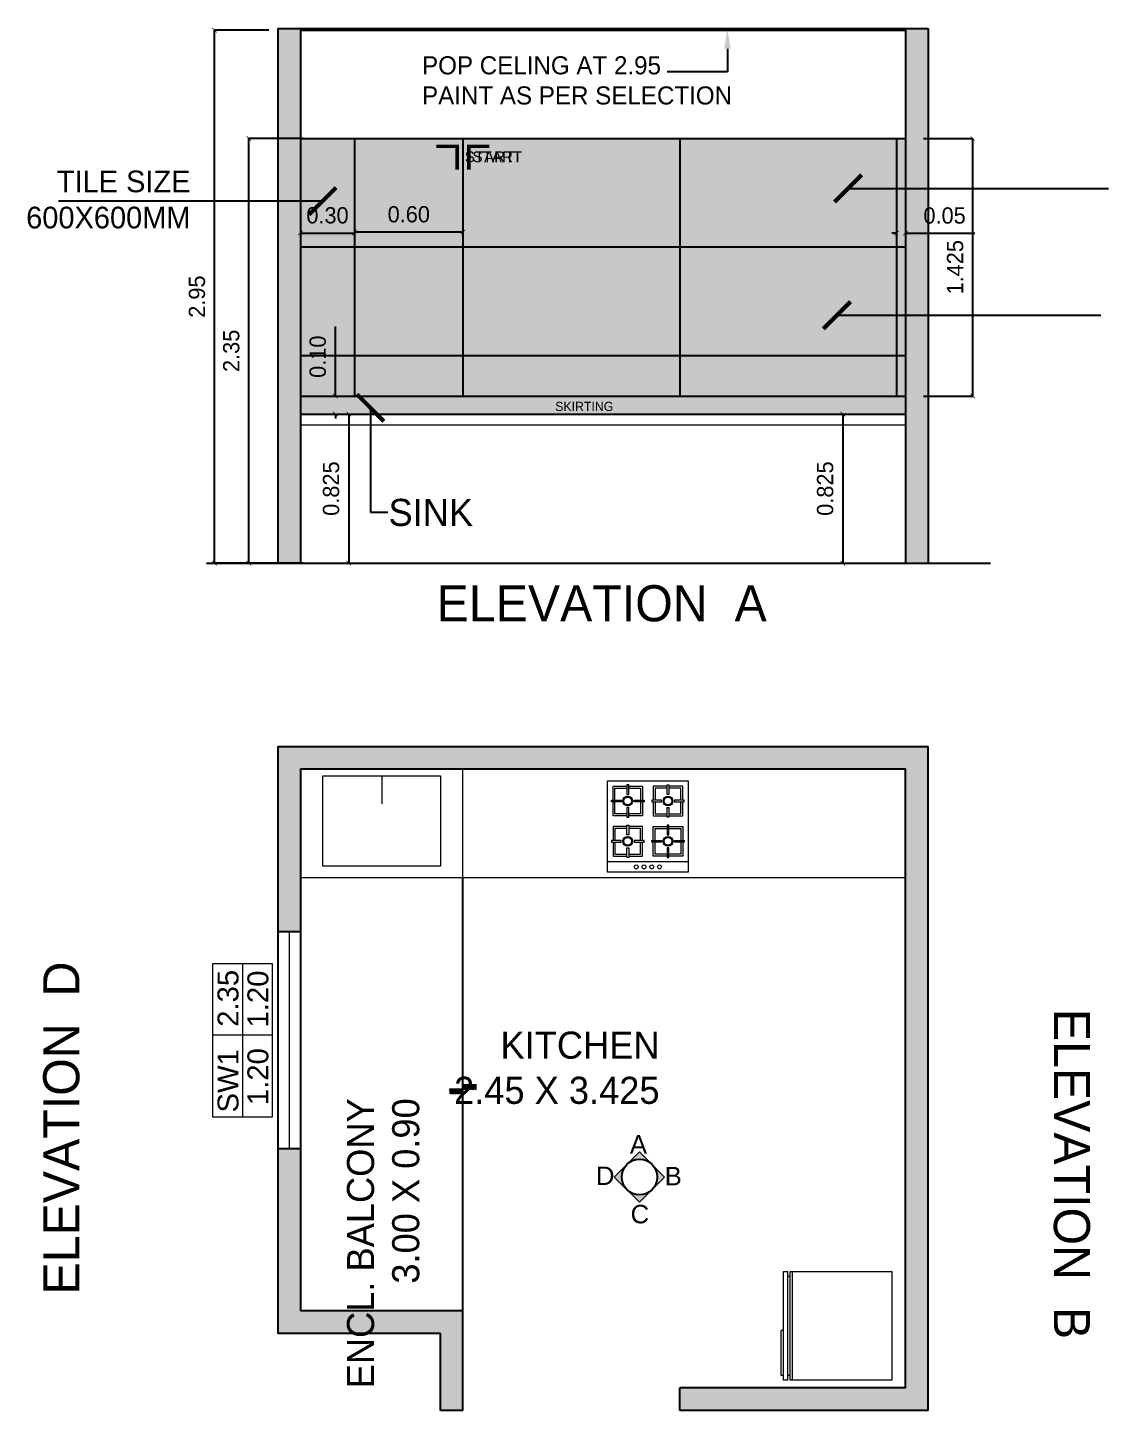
# Model space of a CAD drawing. Header units: metres. Extents: x 494 to 1845, y -666 to 1061.
# Drawn here: x 1784.39 to 1790.38, y 177.83 to 185.48 of the extents above; entities that cross this region are included whole.
import ezdxf
from ezdxf import colors
from ezdxf.entities.mleader import LeaderData, LeaderLine
from ezdxf.math import Vec2, Vec3

# ---------------------------------------------------------------- set-up
doc = ezdxf.new("R2010")
doc.units = ezdxf.units.M
doc.header["$MEASUREMENT"] = 0
doc.linetypes.add('1', pattern=[0])
doc.layers.get('Defpoints').update_dxf_attribs({"color": 12})
for name, color, linetype, lineweight in [('.', 7, 'Continuous', 5), ('01 WALL', 7, 'Continuous', 25), ('07 TEXT', 7, 'Continuous', 13), ('A-Furniture', 8, 'Continuous', 13), ('DIMENSION', 8, 'Continuous', 5), ('toilet', 8, 'Continuous', 0), ('VDA-DW TAGS', 4, 'Continuous', 9), ('VDA-FURNITURE', 8, 'Continuous', 13), ('VDA-HATCH', 8, 'Continuous', 9), ('VDA-WALL', 250, 'Continuous', 25), ('VDA-WINDOW', 5, 'Continuous', 9), ('VDA_DARK TILES', 8, 'Continuous', 9), ('VDA_LIGHT TILES', 254, 'Continuous', 5)]:
    doc.layers.add(name, color=color, linetype=linetype, lineweight=lineweight)
for name, color, linetype in [('10 HATCH', 253, 'Continuous'), ('A-TAGS', 210, 'Continuous'), ('Flooring', 250, 'Continuous'), ('TILE DROP', 180, '1'), ('VDA-DIM', 252, '1'), ('VDA-TEXT', 250, '1'), ('VDA-WALL BELOW', 8, 'Continuous'), ('VDA-WALL HATCH', 252, 'Continuous'), ('VDA_TILES', 152, '1')]:
    doc.layers.add(name, color=color, linetype=linetype)
doc.styles.add('0.2', font='arial.ttf', dxfattribs={"height": 0.2})
doc.styles.add('arial', font='arial.ttf', dxfattribs={"height": 0.3})
doc.styles.add('RS', font='GOTHIC.TTF')
doc.styles.get("Standard").update_dxf_attribs({"font": 'arial.ttf'})
doc.dimstyles.new('SMALL', dxfattribs={"dimtxt": 0.16, "dimasz": 0.05, "dimexe": 0, "dimexo": 0, "dimgap": 0.05, "dimtad": 0, "dimdec": 1, "dimzin": 0, "dimdsep": 46, "dimtxsty": 'RS', "dimblk": 'ARCHTICK', "dimcen": 2.5, "dimclrd": 256, "dimclre": 256, "dimclrt": 5, "dimadec": 0, "dimazin": 0, "dimtfac": 1, "dimtofl": 0, "dimtmove": 0, "dimatfit": 3, "dimldrblk": 'ARCHTICK', "dimfxl": 0, "dimtolj": 1, "dimtzin": 0, "dimarcsym": 0})
doc.dimstyles.new('SMALL-1', dxfattribs={"dimtxt": 0.16, "dimasz": 0.035, "dimexe": 0, "dimexo": 0.1, "dimgap": 0.05, "dimtad": 1, "dimzin": 0, "dimdsep": 46, "dimtxsty": 'RS', "dimblk": 'DOT', "dimcen": 2.5, "dimclrd": 256, "dimclre": 256, "dimclrt": 5, "dimadec": 0, "dimazin": 0, "dimtfac": 1, "dimtdec": 3, "dimtofl": 0, "dimtmove": 0, "dimatfit": 3, "dimfxl": 0, "dimtolj": 1, "dimtzin": 0, "dimarcsym": 0})
pattern_1 = [(135, (-4e-16, 0.375), (-0.00441942, -0.00441942), [])]

# ---------------------------------------------------------------- blocks, each defined once
blk = doc.blocks.new('zw$80F')
at = {"layer": 'A-Furniture', "extrusion": (0.000170057, -4.78234e-05, 1)}
blk.add_line((0.0601, 0.4462, 0), (0.0601, 0), dxfattribs=at)
at = {"layer": 'A-Furniture', "extrusion": (0.000170057, -4.78234e-05, 1), "elevation": 0}
for points in [[(0.5062, 0), (0, 0), (0, 0.4462), (0.5062, 0.4462)], [(0.177, 0.4247), (0.1662, 0.4247), (0.1662, 0.3711), (0.177, 0.3711)], [(0.3893, 0.4247), (0.4, 0.4247), (0.4, 0.3711), (0.3893, 0.3711)], [(0.0815, 0.3293), (0.0815, 0.34), (0.1351, 0.34), (0.1351, 0.3293)], [(0.2617, 0.34), (0.2617, 0.3293), (0.2081, 0.3293), (0.2081, 0.34)], [(0.3046, 0.34), (0.3046, 0.3293), (0.3582, 0.3293), (0.3582, 0.34)], [(0.4848, 0.3293), (0.4848, 0.34), (0.4311, 0.34), (0.4311, 0.3293)], [(0.1662, 0.2445), (0.177, 0.2445), (0.177, 0.2982), (0.1662, 0.2982)], [(0.4, 0.2445), (0.3893, 0.2445), (0.3893, 0.2982), (0.4, 0.2982)], [(0.1662, 0.2016), (0.177, 0.2016), (0.177, 0.148), (0.1662, 0.148)], [(0.4, 0.2016), (0.3893, 0.2016), (0.3893, 0.148), (0.4, 0.148)], [(0.0815, 0.1169), (0.0815, 0.1062), (0.1351, 0.1062), (0.1351, 0.1169)], [(0.2617, 0.1062), (0.2617, 0.1169), (0.2081, 0.1169), (0.2081, 0.1062)], [(0.3046, 0.1062), (0.3046, 0.1169), (0.3582, 0.1169), (0.3582, 0.1062)], [(0.4848, 0.1169), (0.4848, 0.1062), (0.4311, 0.1062), (0.4311, 0.1169)], [(0.177, 0.0214), (0.1662, 0.0214), (0.1662, 0.0751), (0.177, 0.0751)], [(0.3893, 0.0214), (0.4, 0.0214), (0.4, 0.0751), (0.3893, 0.0751)]]:
    blk.add_lwpolyline(points, close=True, dxfattribs=at)
for points in [[(0.1662, 0.4161), (0.0901, 0.4161), (0.0901, 0.34)], [(0.1662, 0.4054), (0.1008, 0.4054), (0.1008, 0.34)], [(0.2531, 0.34), (0.2531, 0.4161), (0.177, 0.4161)], [(0.2424, 0.34), (0.2424, 0.4054), (0.177, 0.4054)], [(0.3132, 0.34), (0.3132, 0.4161), (0.3893, 0.4161)], [(0.3239, 0.34), (0.3239, 0.4054), (0.3893, 0.4054)], [(0.4, 0.4161), (0.4762, 0.4161), (0.4762, 0.34)], [(0.4, 0.4054), (0.4655, 0.4054), (0.4655, 0.34)], [(0.0901, 0.3293), (0.0901, 0.2531), (0.1662, 0.2531)], [(0.1008, 0.3293), (0.1008, 0.2638), (0.1662, 0.2638)], [(0.177, 0.2531), (0.2531, 0.2531), (0.2531, 0.3293)], [(0.177, 0.2638), (0.2424, 0.2638), (0.2424, 0.3293)], [(0.3893, 0.2531), (0.3132, 0.2531), (0.3132, 0.3293)], [(0.3893, 0.2638), (0.3239, 0.2638), (0.3239, 0.3293)], [(0.4762, 0.3293), (0.4762, 0.2531), (0.4, 0.2531)], [(0.4655, 0.3293), (0.4655, 0.2638), (0.4, 0.2638)], [(0.0901, 0.1169), (0.0901, 0.193), (0.1662, 0.193)], [(0.1008, 0.1169), (0.1008, 0.1823), (0.1662, 0.1823)], [(0.177, 0.193), (0.2531, 0.193), (0.2531, 0.1169)], [(0.177, 0.1823), (0.2424, 0.1823), (0.2424, 0.1169)], [(0.3893, 0.193), (0.3132, 0.193), (0.3132, 0.1169)], [(0.3893, 0.1823), (0.3239, 0.1823), (0.3239, 0.1169)], [(0.4762, 0.1169), (0.4762, 0.193), (0.4, 0.193)], [(0.4655, 0.1169), (0.4655, 0.1823), (0.4, 0.1823)], [(0.1662, 0.03), (0.0901, 0.03), (0.0901, 0.1062)], [(0.1662, 0.0408), (0.1008, 0.0408), (0.1008, 0.1062)], [(0.2531, 0.1062), (0.2531, 0.03), (0.177, 0.03)], [(0.2424, 0.1062), (0.2424, 0.0408), (0.177, 0.0408)], [(0.3132, 0.1062), (0.3132, 0.03), (0.3893, 0.03)], [(0.3239, 0.1062), (0.3239, 0.0408), (0.3893, 0.0408)], [(0.4, 0.03), (0.4762, 0.03), (0.4762, 0.1062)], [(0.4, 0.0408), (0.4655, 0.0408), (0.4655, 0.1062)]]:
    blk.add_lwpolyline(points, dxfattribs=at)
at = {"layer": 'A-Furniture', "extrusion": (0.000170057, -4.78234e-05, 1)}
for centre, radius in [((0.1716, 0.3346, 0), 0.0268), ((0.1716, 0.3346, 0), 0.0214), ((0.3947, 0.3346, 0), 0.0268), ((0.3947, 0.3346, 0), 0.0214), ((0.03, 0.2874, 0), 0.0107), ((0.03, 0.2445, 0), 0.0107), ((0.03, 0.2016, 0), 0.0107), ((0.03, 0.1587, 0), 0.0107), ((0.1716, 0.1115, 0), 0.0268), ((0.1716, 0.1115, 0), 0.0214), ((0.3947, 0.1115, 0), 0.0268), ((0.3947, 0.1115, 0), 0.0214)]:
    blk.add_circle(centre, radius, dxfattribs=at)
blk = doc.blocks.new('zw$9BC4')
at = {"layer": 'VDA-FURNITURE'}
blk.add_line((0.325, 0), (0.325, 0.1544), dxfattribs=at)
blk.add_lwpolyline([(0, 0), (0.65, 0), (0.65, 0.5), (0, 0.5)], close=True, dxfattribs=at)
blk = doc.blocks.new('TT-level diff-flat-14')
at = {"layer": 'TILE DROP'}
h = blk.add_hatch(dxfattribs=at)
h.set_pattern_fill('ANSI31', color=256, scale=0.05, angle=90, style=0)
h.set_pattern_definition(pattern_1)
h.paths.add_polyline_path([(-0.075, 0.025), (-0.075, 0), (0, 0), (0, 0.025)])
h = blk.add_hatch(dxfattribs=at)
h.set_pattern_fill('ANSI31', color=256, scale=0.05, angle=90, style=0)
h.set_pattern_definition(pattern_1)
h.paths.add_polyline_path([(0, 0), (0, -0.025), (0.075, -0.025), (0.075, 0)])
for points in [[(0, 0), (-0.075, 0)], [(0.075, -0.025), (0, -0.025), (0, 0), (-0.075, 0)]]:
    blk.add_lwpolyline(points, dxfattribs=at)
blk = doc.blocks.new('tytyt')
at = {"layer": 'A-Furniture'}
for p, q in [((7545.0907, 741.9702), (7545.6907, 741.9702)), ((7545.0907, 741.4077), (7545.0907, 741.9702)), ((7545.6907, 741.9702), (7545.6907, 741.4077)), ((7545.6907, 741.4202), (7545.0907, 741.4202)), ((7545.6907, 741.4077), (7545.0907, 741.4077)), ((7545.0907, 741.3702), (7545.0907, 741.3952)), ((7545.6907, 741.3952), (7545.0907, 741.3952)), ((7545.6907, 741.3702), (7545.0907, 741.3702)), ((7545.1157, 741.3952), (7545.1157, 741.4077)), ((7545.4157, 741.3702), (7545.4157, 741.3577)), ((7545.6657, 741.4077), (7545.6657, 741.3952)), ((7545.6657, 741.3702), (7545.6657, 741.3577)), ((7545.6907, 741.3952), (7545.6907, 741.3702)), ((7545.6657, 741.3577), (7545.4157, 741.3577))]:
    blk.add_line(p, q, dxfattribs=at)
blk = doc.blocks.new('SW1 F')
at = {"layer": 'VDA-DW TAGS'}
for p, q in [((1527.3697, 323.1432), (1527.3697, 323.474)), ((1527.7645, 323.3086), (1526.9172, 323.3086))]:
    blk.add_line(p, q, dxfattribs=at)
blk.add_lwpolyline([(1527.7645, 323.474), (1526.9172, 323.474), (1526.9172, 323.1432), (1527.7645, 323.1432)], close=True, dxfattribs=at)
at = {"layer": 'VDA-DW TAGS', "char_height": 0.11598, "attachment_point": 8, "style": 'arial'}
for s, insert, width in [('SW1', (1527.1174, 323.3293), 0.282293), ('2.35', (1527.5739, 323.3293), 0.282293), ('1.20', (1527.1405, 323.1638), 0.27584), ('1.20', (1527.57, 323.1638), 0.366174)]:
    blk.add_mtext(s, dxfattribs=dict(at, insert=insert, width=width))
blk = doc.blocks.new('_ArchTick')
at = {"color": 0, "linetype": 'ByBlock', "const_width": 0.15}
blk.add_lwpolyline([(-0.5, -0.5), (0.5, 0.5)], dxfattribs=at)
blk = doc.blocks.new('*D1163')
at = {"layer": 'Defpoints', "color": 0}
for p in [(1785.9021, 183.3422), (1785.9021, 182.5172), (1786.1694, 182.5172)]:
    blk.add_point(p, dxfattribs=at)
at = {"layer": 'VDA-DIM', "lineweight": -2}
for p, q in [((1786.0021, 183.3422), (1786.1694, 183.3422)), ((1786.1694, 183.3422), (1786.1694, 182.5172)), ((1786.0021, 182.5172), (1786.1694, 182.5172))]:
    blk.add_line(p, q, dxfattribs=at)
at = {"layer": 'VDA-DIM', "lineweight": -2, "xscale": 0.025, "yscale": 0.025, "zscale": 0.025}
for p, rotation in [((1786.1694, 183.3422), 90), ((1786.1694, 182.5172), 270)]:
    blk.add_blockref('_ArchTick', p, dxfattribs=dict(at, rotation=rotation))
at = {"layer": 'VDA-DIM', "color": 5, "insert": (1786.0722, 182.9297), "char_height": 0.09, "attachment_point": 5, "rotation": 90, "style": 'RS'}
blk.add_mtext('\\A1;0.825', dxfattribs=at)
blk = doc.blocks.new('*D1176')
at = {"layer": 'Defpoints', "color": 0}
for p in [(1786.2021, 184.3444), (1785.9021, 184.2672), (1786.2021, 184.2672)]:
    blk.add_point(p, dxfattribs=at)
at = {"layer": 'VDA-DIM', "lineweight": -2}
for p, q in [((1785.9021, 184.3444), (1785.9021, 184.3444)), ((1785.9021, 184.3444), (1786.2021, 184.3444)), ((1786.2021, 184.3444), (1786.2021, 184.3444))]:
    blk.add_line(p, q, dxfattribs=at)
at = {"layer": 'VDA-DIM', "lineweight": -2, "xscale": 0.025, "yscale": 0.025, "zscale": 0.025, "rotation": 180}
blk.add_blockref('_ArchTick', (1785.9021, 184.3444), dxfattribs=at)
at = {"layer": 'VDA-DIM', "lineweight": -2, "xscale": 0.025, "yscale": 0.025, "zscale": 0.025}
blk.add_blockref('_ArchTick', (1786.2021, 184.3444), dxfattribs=at)
at = {"layer": 'VDA-DIM', "color": 5, "insert": (1786.0521, 184.4417), "char_height": 0.09, "attachment_point": 5, "style": 'RS'}
blk.add_mtext('\\A1;0.30', dxfattribs=at)
blk = doc.blocks.new('*D1177')
at = {"layer": 'Defpoints', "color": 0}
for p in [(1786.8021, 184.3505), (1786.2021, 184.2672), (1786.8021, 184.2672)]:
    blk.add_point(p, dxfattribs=at)
at = {"layer": 'VDA-DIM', "lineweight": -2}
for p, q in [((1786.2021, 184.3505), (1786.2021, 184.3505)), ((1786.2021, 184.3505), (1786.8021, 184.3505)), ((1786.8021, 184.3505), (1786.8021, 184.3505))]:
    blk.add_line(p, q, dxfattribs=at)
at = {"layer": 'VDA-DIM', "lineweight": -2, "xscale": 0.025, "yscale": 0.025, "zscale": 0.025, "rotation": 180}
blk.add_blockref('_ArchTick', (1786.2021, 184.3505), dxfattribs=at)
at = {"layer": 'VDA-DIM', "lineweight": -2, "xscale": 0.025, "yscale": 0.025, "zscale": 0.025}
blk.add_blockref('_ArchTick', (1786.8021, 184.3505), dxfattribs=at)
at = {"layer": 'VDA-DIM', "color": 5, "insert": (1786.5021, 184.4477), "char_height": 0.09, "attachment_point": 5, "style": 'RS'}
blk.add_mtext('\\A1;0.60', dxfattribs=at)
blk = doc.blocks.new('*D1178')
at = {"layer": 'Defpoints', "color": 0}
for p in [(1789.2521, 184.3434), (1789.2021, 184.2672), (1789.2521, 184.2672)]:
    blk.add_point(p, dxfattribs=at)
at = {"layer": 'VDA-DIM', "lineweight": -2}
for p, q in [((1789.2021, 184.3434), (1789.1771, 184.3434)), ((1789.2021, 184.3434), (1789.2021, 184.3434)), ((1789.2521, 184.3434), (1789.2521, 184.3434)), ((1789.2521, 184.3434), (1789.6356, 184.3434))]:
    blk.add_line(p, q, dxfattribs=at)
at = {"layer": 'VDA-DIM', "lineweight": -2, "xscale": 0.025, "yscale": 0.025, "zscale": 0.025}
blk.add_blockref('_ArchTick', (1789.2021, 184.3434), dxfattribs=at)
at = {"layer": 'VDA-DIM', "lineweight": -2, "xscale": 0.025, "yscale": 0.025, "zscale": 0.025, "rotation": 180}
blk.add_blockref('_ArchTick', (1789.2521, 184.3434), dxfattribs=at)
at = {"layer": 'VDA-DIM', "color": 5, "insert": (1789.4688, 184.4407), "char_height": 0.09, "attachment_point": 5, "style": 'RS'}
blk.add_mtext('\\A1;0.05', dxfattribs=at)
blk = doc.blocks.new('4545')
at = {"layer": '.'}
h = blk.add_hatch(color=256, dxfattribs=at)
h.dxf.hatch_style = 1
h.paths.add_polyline_path([(35508.49, -1448.68), (35510.41, -1446.77), (35512.33, -1448.68, 0.414214), (35508.49, -1448.68)])
h.paths.add_polyline_path([(35508.49, -1452.51, 0.414214), (35512.33, -1452.51), (35510.41, -1454.43), (35508.49, -1452.51)])
h.paths.add_polyline_path([(35506.58, -1450.6), (35508.49, -1448.68, 0.414214), (35508.49, -1452.51)])
h.paths.add_polyline_path([(35512.33, -1448.68), (35514.24, -1450.6), (35512.33, -1452.51, 0.198912), (35513.12, -1450.6, 0.198912)])
blk.add_circle((35510.41, -1450.6), 2.71)
at = {"layer": 'Flooring', "lineweight": -2}
for p, q in [((35510.41, -1446.77), (35506.58, -1450.6)), ((35514.24, -1450.6), (35510.41, -1446.77)), ((35506.58, -1450.6), (35510.41, -1454.43)), ((35510.41, -1454.43), (35514.24, -1450.6))]:
    blk.add_line(p, q, dxfattribs=at)
at = {"layer": 'A-TAGS', "color": 0, "ltscale": 5, "char_height": 2.8, "attachment_point": 2, "style": 'arial'}
for s, insert, width in [('{\\T0.9;D}', (35505.05, -1449, 12.17), 2.4002), ('{\\T0.9;B}', (35515.42, -1449.05, 12.17), 2.0754), ('{\\T0.9;C}', (35510.33, -1454.84, 12.17), 2.7249)]:
    blk.add_mtext(s, dxfattribs=dict(at, insert=insert, width=width))
at = {"layer": 'toilet', "color": 0, "lineweight": 5, "insert": (35510.12, -1444.22, 12.17), "char_height": 2.8, "width": 2.8332, "attachment_point": 2, "style": 'arial'}
blk.add_mtext('{\\T0.9;A}', dxfattribs=at)
blk = doc.blocks.new('*D1193')
at = {"layer": 'Defpoints', "color": 0}
for p in [(1785.6169, 184.8672), (1786.32, 184.8672), (1786.32, 182.5172)]:
    blk.add_point(p, dxfattribs=at)
at = {"layer": 'VDA-DIM', "lineweight": -2}
for p, q in [((1785.9169, 184.8672), (1785.6169, 184.8672)), ((1785.6169, 182.5172), (1785.6169, 184.8672)), ((1785.9169, 182.5172), (1785.6169, 182.5172))]:
    blk.add_line(p, q, dxfattribs=at)
at = {"layer": 'VDA-DIM', "lineweight": -2, "xscale": 0.025, "yscale": 0.025, "zscale": 0.025}
for p, rotation in [((1785.6169, 184.8672), 90), ((1785.6169, 182.5172), 270)]:
    blk.add_blockref('_ArchTick', p, dxfattribs=dict(at, rotation=rotation))
at = {"layer": 'VDA-DIM', "color": 5, "insert": (1785.5196, 183.6922), "char_height": 0.09, "attachment_point": 5, "rotation": 90, "style": 'RS'}
blk.add_mtext('\\A1;2.35', dxfattribs=at)
blk = doc.blocks.new('*D1194')
at = {"layer": 'Defpoints', "color": 0}
for p in [(1785.4269, 185.4672), (1786.5445, 185.4672), (1786.5445, 182.5172)]:
    blk.add_point(p, dxfattribs=at)
at = {"layer": 'VDA-DIM', "lineweight": -2}
for p, q in [((1785.7269, 185.4672), (1785.4269, 185.4672)), ((1785.4269, 182.5172), (1785.4269, 185.4672)), ((1785.7269, 182.5172), (1785.4269, 182.5172))]:
    blk.add_line(p, q, dxfattribs=at)
at = {"layer": 'VDA-DIM', "lineweight": -2, "xscale": 0.025, "yscale": 0.025, "zscale": 0.025}
for p, rotation in [((1785.4269, 185.4672), 90), ((1785.4269, 182.5172), 270)]:
    blk.add_blockref('_ArchTick', p, dxfattribs=dict(at, rotation=rotation))
at = {"layer": 'VDA-DIM', "color": 5, "insert": (1785.3296, 183.9922), "char_height": 0.09, "attachment_point": 5, "rotation": 90, "style": 'RS'}
blk.add_mtext('\\A1;2.95', dxfattribs=at)
blk = doc.blocks.new('*D1195')
at = {"layer": 'Defpoints', "color": 0}
for p in [(1785.954, 183.4422), (1786.0955, 183.4422), (1785.954, 183.3422)]:
    blk.add_point(p, dxfattribs=at)
at = {"layer": 'VDA-DIM', "lineweight": -2}
for p, q in [((1786.0955, 183.4422), (1786.0955, 183.8272)), ((1786.054, 183.4422), (1786.0955, 183.4422)), ((1786.054, 183.3422), (1786.0955, 183.3422)), ((1786.0955, 183.3422), (1786.0955, 183.3172))]:
    blk.add_line(p, q, dxfattribs=at)
at = {"layer": 'VDA-DIM', "lineweight": -2, "xscale": 0.025, "yscale": 0.025, "zscale": 0.025}
for p, rotation in [((1786.0955, 183.4422), 270), ((1786.0955, 183.3422), 90)]:
    blk.add_blockref('_ArchTick', p, dxfattribs=dict(at, rotation=rotation))
at = {"layer": 'VDA-DIM', "color": 5, "insert": (1785.9983, 183.6597), "char_height": 0.09, "attachment_point": 5, "rotation": 90, "style": 'RS'}
blk.add_mtext('\\A1;0.10', dxfattribs=at)
blk = doc.blocks.new('*D1196')
at = {"layer": 'Defpoints', "color": 0}
for p in [(1788.8642, 183.3422), (1788.8642, 182.5172), (1788.905, 182.5172)]:
    blk.add_point(p, dxfattribs=at)
at = {"layer": 'VDA-DIM', "lineweight": -2}
for p, q in [((1788.905, 183.3422), (1788.905, 183.3422)), ((1788.905, 183.3422), (1788.905, 182.5172)), ((1788.905, 182.5172), (1788.905, 182.5172))]:
    blk.add_line(p, q, dxfattribs=at)
at = {"layer": 'VDA-DIM', "lineweight": -2, "xscale": 0.025, "yscale": 0.025, "zscale": 0.025}
for p, rotation in [((1788.905, 183.3422), 90), ((1788.905, 182.5172), 270)]:
    blk.add_blockref('_ArchTick', p, dxfattribs=dict(at, rotation=rotation))
at = {"layer": 'VDA-DIM', "color": 5, "insert": (1788.8078, 182.9297), "char_height": 0.09, "attachment_point": 5, "rotation": 90, "style": 'RS'}
blk.add_mtext('\\A1;0.825', dxfattribs=at)
blk = doc.blocks.new('*D1197')
at = {"layer": 'Defpoints', "color": 0}
for p in [(1789.2521, 184.8672), (1789.6245, 184.8672), (1789.2521, 183.4422)]:
    blk.add_point(p, dxfattribs=at)
at = {"layer": 'VDA-DIM', "lineweight": -2}
for p, q in [((1789.3521, 184.8672), (1789.6245, 184.8672)), ((1789.6245, 183.4422), (1789.6245, 184.8672)), ((1789.3521, 183.4422), (1789.6245, 183.4422))]:
    blk.add_line(p, q, dxfattribs=at)
at = {"layer": 'VDA-DIM', "lineweight": -2, "xscale": 0.025, "yscale": 0.025, "zscale": 0.025}
for p, rotation in [((1789.6245, 184.8672), 90), ((1789.6245, 183.4422), 270)]:
    blk.add_blockref('_ArchTick', p, dxfattribs=dict(at, rotation=rotation))
at = {"layer": 'VDA-DIM', "color": 5, "insert": (1789.5273, 184.1547), "char_height": 0.09, "attachment_point": 5, "rotation": 90, "style": 'RS'}
blk.add_mtext('\\A1;1.425', dxfattribs=at)

msp = doc.modelspace()

# ---------------------------------------------------------------- hatches: boundary and pattern name
at = {"layer": '10 HATCH', "true_color": 0x575757}
h = msp.add_hatch(color=251, dxfattribs=at)
h.dxf.hatch_style = 1
h.paths.add_polyline_path([(1789.2521, 183.4422), (1785.9021, 183.4422), (1785.9021, 183.3422), (1789.2521, 183.3422)])
at = {"layer": 'VDA-HATCH', "lineweight": 25, "true_color": 0xbcbcbc}
h = msp.add_hatch(color=9, dxfattribs=at)
h.dxf.hatch_style = 1
h.paths.add_polyline_path([(1789.2521, 184.2672), (1786.8021, 184.2672), (1786.8021, 183.6672), (1789.2521, 183.6672)])
at = {"layer": 'VDA-WALL HATCH'}
h = msp.add_hatch(color=8, dxfattribs=at)
h.dxf.hatch_style = 1
h.paths.add_polyline_path([(1785.9021, 185.4772), (1785.7771, 185.4772), (1785.7771, 182.5172), (1785.9021, 182.5172)])
h.paths.add_polyline_path([(1789.3771, 185.4772), (1789.2521, 185.4772), (1789.2521, 182.5172), (1789.3771, 182.5172)])
h = msp.add_hatch(color=8, dxfattribs=at)
h.dxf.hatch_style = 1
h.paths.add_polyline_path([(1786.8021, 178.3778), (1785.9021, 178.3778), (1785.9021, 179.2778), (1785.7771, 179.2778), (1785.7771, 178.2528), (1786.6771, 178.2528), (1786.6771, 177.8278), (1786.8021, 177.8278)], flags=0)
h.paths.add_polyline_path([(1789.3771, 179.3028), (1789.3771, 181.5028), (1785.7771, 181.5028), (1785.7771, 180.4778), (1785.9021, 180.4778), (1785.9021, 181.3778), (1789.2521, 181.3778), (1789.2521, 177.9528), (1788.0021, 177.9528), (1788.0021, 177.8278), (1789.3771, 177.8278)])
h = msp.add_hatch(color=8, dxfattribs=at)
h.dxf.hatch_style = 1
h.paths.add_polyline_path([(1786.8021, 178.3778), (1785.9021, 178.3778), (1785.9021, 179.2778), (1785.7771, 179.2778), (1785.7771, 178.2528), (1786.6771, 178.2528), (1786.6771, 177.8278), (1786.8021, 177.8278)])
at = {"layer": 'VDA_DARK TILES', "lineweight": 25, "true_color": 0x939598}
h = msp.add_hatch(color=252, dxfattribs=at)
h.dxf.hatch_style = 1
h.paths.add_polyline_path([(1789.2521, 184.8672), (1786.8021, 184.8672), (1786.8021, 184.2672), (1789.2521, 184.2672)])
h.paths.add_polyline_path([(1789.2521, 183.6672), (1786.8021, 183.6672), (1786.8021, 183.4422), (1789.2521, 183.4422)])
at = {"layer": 'VDA_LIGHT TILES', "true_color": 0xe3e3e3}
h = msp.add_hatch(color=254, dxfattribs=at)
h.dxf.hatch_style = 1
h.paths.add_polyline_path([(1786.8021, 184.2672), (1786.8021, 184.8672), (1785.9021, 184.8672), (1785.9021, 183.4422), (1786.8021, 183.4422), (1786.8021, 183.6672)])

# ---------------------------------------------------------------- linework, layer by layer
for p, q in [((1785.7771, 185.4772, 0), (1785.7771, 182.5172, 0)), ((1785.7771, 185.4772, 0), (1789.3771, 185.4772, 0)), ((1785.9021, 185.4772, 0), (1785.9021, 182.5172, 0)), ((1785.9021, 185.4672, 0), (1789.2521, 185.4672, 0)), ((1789.2521, 185.4772, 0), (1789.2521, 182.5172, 0)), ((1789.3771, 185.4772, 0), (1789.3771, 182.5172, 0)), ((1785.3813, 182.5172, 0), (1789.7237, 182.5172, 0)), ((1786.8021, 178.3778, 0), (1786.8021, 180.7778, 0))]:
    msp.add_line(p, q)
at = {"layer": '01 WALL', "color": 23, "const_width": 0.02}
for points in [[(1786.6552, 184.824), (1786.7695, 184.824), (1786.7695, 184.6953)], [(1786.9489, 184.824), (1786.8346, 184.824), (1786.8346, 184.6953)]]:
    msp.add_lwpolyline(points, dxfattribs=at)
at = {"layer": 'VDA-FURNITURE', "color": 250, "ltscale": 2}
msp.add_line((1785.9021, 183.2822, 0), (1789.2521, 183.2822, 0), dxfattribs=at)
at = {"layer": 'VDA-FURNITURE'}
for p, q in [((1786.8021, 180.7778, 0), (1786.8021, 181.3778, 0)), ((1785.9021, 180.7778, 0), (1789.2521, 180.7778, 0))]:
    msp.add_line(p, q, dxfattribs=at)
at = {"layer": 'VDA-WALL'}
for p, q in [((1785.7771, 181.5028, 0), (1785.7771, 180.4778, 0)), ((1785.7771, 181.5028, 0), (1789.3771, 181.5028, 0)), ((1789.3771, 177.8278, 0), (1789.3771, 181.5028, 0)), ((1785.9021, 181.3778, 0), (1785.9021, 180.4778, 0)), ((1785.9021, 181.3778, 0), (1789.2521, 181.3778, 0)), ((1789.2521, 177.9528, 0), (1789.2521, 181.3778, 0)), ((1785.7771, 180.4778, 0), (1785.9021, 180.4778, 0)), ((1785.7771, 179.2778, 0), (1785.7771, 178.2528, 0)), ((1785.7771, 179.2778, 0), (1785.9021, 179.2778, 0)), ((1785.9021, 179.2778, 0), (1785.9021, 178.3778, 0)), ((1786.8021, 178.3778, 0), (1785.9021, 178.3778, 0)), ((1786.8021, 177.8278, 0), (1786.8021, 178.3778, 0)), ((1786.6771, 178.2528, 0), (1785.7771, 178.2528, 0)), ((1786.6771, 177.8278, 0), (1786.6771, 178.2528, 0)), ((1789.2521, 177.9528, 0), (1788.0021, 177.9528, 0)), ((1788.0021, 177.8278, 0), (1788.0021, 177.9528, 0)), ((1786.8021, 177.8278, 0), (1786.6771, 177.8278, 0)), ((1789.3771, 177.8278, 0), (1788.0021, 177.8278, 0))]:
    msp.add_line(p, q, dxfattribs=at)
at = {"layer": 'VDA-WALL BELOW'}
for p, q in [((1785.7771, 180.4778, 0), (1785.7771, 179.2778, 0)), ((1785.9021, 180.4778, 0), (1785.9021, 179.2778, 0))]:
    msp.add_line(p, q, dxfattribs=at)
at = {"layer": 'VDA-WINDOW'}
msp.add_line((1785.8396, 180.4778, 0), (1785.8396, 179.2778, 0), dxfattribs=at)
at = {"layer": 'VDA_TILES'}
for p, q in [((1785.9021, 184.8672, 0), (1789.2521, 184.8672, 0)), ((1786.2021, 184.8672, 0), (1786.2021, 183.4422, 0)), ((1786.8021, 184.8672, 0), (1786.8021, 183.4422, 0)), ((1788.0021, 184.8672, 0), (1788.0021, 183.4422, 0)), ((1789.2021, 184.8672, 0), (1789.2021, 183.4422, 0)), ((1785.9021, 184.2672, 0), (1789.2521, 184.2672, 0)), ((1785.9021, 183.6672, 0), (1789.2521, 183.6672, 0)), ((1785.9021, 183.4422, 0), (1789.2521, 183.4422, 0)), ((1785.9021, 183.3422, 0), (1789.2521, 183.3422, 0))]:
    msp.add_line(p, q, dxfattribs=at)

# ---------------------------------------------------------------- block references
at = {"xscale": -1, "rotation": 180}
msp.add_blockref('TT-level diff-flat-14', (1786.8021, 179.6028, 0), dxfattribs=at)
at = {"lineweight": 5, "xscale": 0.0363621869544943, "yscale": 0.0363621869544943, "zscale": 0.0363621869544943}
msp.add_blockref('4545', (496.5433, 231.866), dxfattribs=at)
at = {"layer": 'A-Furniture', "extrusion": (4.78234e-05, 0.000170057, 1), "rotation": 269.9999999997908}
msp.add_blockref('tytyt', (1047.2064, 7723.6861, 0.1198), dxfattribs=at)
at = {"layer": 'VDA-FURNITURE', "xscale": -1, "rotation": 180}
msp.add_blockref('zw$9BC4', (1786.0271, 181.339, 0), dxfattribs=at)
at = {"layer": 'VDA-FURNITURE', "rotation": 90.000000273361}
msp.add_blockref('zw$80F', (1788.049, 180.8058, 0.0001), dxfattribs=at)
at = {"layer": 'VDA-HATCH', "rotation": 90}
msp.add_blockref('SW1 F', (2108.8901, -1347.4656, 0), dxfattribs=at)

# ---------------------------------------------------------------- texts
at = {"layer": '07 TEXT', "insert": (1785.2936, 184.3683), "char_height": 0.12, "width": 1.394661, "attachment_point": 9, "style": '0.2'}
msp.add_mtext('{\\fCentury Gothic|b0|i0|c0|p34; TILE SIZE}\\P{\\fCentury Gothic|b0|i0|c0|p34;600X600MM}', dxfattribs=at)
at = {"layer": '07 TEXT', "insert": (1785.6821, 182.7208), "char_height": 0.15, "width": 1.843746, "attachment_point": 7, "rotation": 360}
msp.add_mtext('\\pi0.70799;{\\fCentury Gothic|b0|i0|c0|p34;SINK}', dxfattribs=at)
at = {"layer": 'DIMENSION', "color": 7, "lineweight": 18, "true_color": 0xfcf1d4, "insert": (1787.6346, 183.41), "char_height": 0.05096, "width": 0.604794, "attachment_point": 3}
msp.add_mtext('\\pt4;{\\fCentury Gothic|b0|i0|c0|p34;SKIRTING}', dxfattribs=at)
at = {"layer": 'VDA-TEXT', "color": 7, "char_height": 0.06, "width": 0.951781, "style": 'arial'}
for s, insert, attachment_point in [('START ', (1787.0867, 184.7355), 9), ('\\pi0.33747;START ', (1786.5174, 184.7355), 7)]:
    msp.add_mtext(s, dxfattribs=dict(at, insert=insert, attachment_point=attachment_point))
at = {"layer": 'VDA-TEXT'}
for s, insert, char_height, width, attachment_point, style in [('{\\fCentury Gothic|b0|i0|c0|p34;ELEVATION  A}', (1787.5702, 182.395), 0.2, 2.207254, 2, '0.2'), ('\\pi0.73399;{\\fCentury Gothic|b0|i0|c0|p34;KITCHEN  }\\P\\pi0.57038;{\\fCentury Gothic|b0|i0|c0|p34;2.45 X 3.425}', (1787.8905, 179.9242, 0), 0.15, 1.314504061156185e-11, 3, 'arial')]:
    msp.add_mtext(s, dxfattribs=dict(at, insert=insert, char_height=char_height, width=width, attachment_point=attachment_point, style=style))
for s, insert, char_height, width, attachment_point, rotation, style in [('{\\fCentury Gothic|b0|i0|c0|p34;ELEVATION  D}', (1784.4781, 179.3903), 0.2, 2.207254, 2, 90, '0.2'), ('{\\fCentury Gothic|b0|i0|c0|p34;ELEVATION  B}', (1790.2737, 179.1362), 0.2, 2.207254, 2, 270, '0.2'), ('\\pi0.79354;{\\fCentury Gothic|b0|i0|c0|p34;ENCL. BALCONY   }\\P\\pi1.09706;{\\fCentury Gothic|b0|i0|c0|p34;3.00 X 0.90}', (1786.1601, 179.555, 0), 0.15, 1.314504061156185e-11, 3, 90, 'arial')]:
    msp.add_mtext(s, dxfattribs=dict(at, insert=insert, char_height=char_height, width=width, attachment_point=attachment_point, rotation=rotation, style=style))

# ---------------------------------------------------------------- dimensions: what is measured, and where the dimension line sits
at = {"layer": 'VDA-DIM'}
for p1, p2, distance, override, picture, middle in [((1786.32, 182.5172, 0), (1786.32, 184.8672, 0), 0.7031, {"dimtxt": 0.09, "dimasz": 0.025, "dimblk": 'ArchTick'}, '*D1193', (1785.5196, 183.6922)), ((1789.2521, 183.4422, 0), (1789.2521, 184.8672, 0), -0.3725, {"dimtxt": 0.09, "dimasz": 0.025, "dimdec": 3, "dimblk": 'ArchTick'}, '*D1197', (1789.5273, 184.1547)), ((1785.954, 183.3422, 0), (1785.954, 183.4422, 0), -0.1416, {"dimtxt": 0.09, "dimasz": 0.025, "dimblk": 'ArchTick'}, '*D1195', (1785.9983, 183.6597)), ((1788.8642, 183.3422, 0), (1788.8642, 182.5172, 0), 0.0409, {"dimtxt": 0.09, "dimasz": 0.025, "dimdec": 3, "dimblk": 'ArchTick'}, '*D1196', (1788.8078, 182.9297))]:
    dim = msp.add_aligned_dim(p1=p1, p2=p2, distance=distance, dimstyle='SMALL-1', override=override, dxfattribs=at)
    dim.commit()
    dim.dimension.update_dxf_attribs({"geometry": picture, "text_midpoint": middle})
dim = msp.add_linear_dim(base=(1786.2021, 184.3444), p1=(1785.9021, 184.2672, 0), p2=(1786.2021, 184.2672, 0), dimstyle='SMALL-1', override={"dimtxt": 0.09, "dimasz": 0.025, "dimblk": 'ArchTick'}, dxfattribs=at)
dim.commit()
dim.dimension.update_dxf_attribs({"geometry": '*D1176', "text_midpoint": (1786.0521, 184.3444), "dimtype": 160})
for base, p1, p2, picture, middle in [((1786.8021, 184.3505), (1786.2021, 184.2672), (1786.8021, 184.2672, 0), '*D1177', (1786.5021, 184.4477)), ((1789.2521, 184.3434), (1789.2021, 184.2672), (1789.2521, 184.2672, 0), '*D1178', (1789.4688, 184.4407))]:
    dim = msp.add_linear_dim(base=base, p1=p1, p2=p2, dimstyle='SMALL-1', override={"dimtxt": 0.09, "dimasz": 0.025, "dimblk": 'ArchTick'}, dxfattribs=at)
    dim.commit()
    dim.dimension.update_dxf_attribs({"geometry": picture, "text_midpoint": middle})
dim = msp.add_linear_dim(base=(1786.1694, 182.5172, 0), p1=(1785.9021, 183.3422, 0), p2=(1785.9021, 182.5172, 0), angle=90, dimstyle='SMALL-1', override={"dimtxt": 0.09, "dimasz": 0.025, "dimdec": 3, "dimblk": 'ArchTick'}, dxfattribs=at)
dim.commit()
dim.dimension.update_dxf_attribs({"geometry": '*D1163', "text_midpoint": (1786.0722, 182.9297, 0)})

# ---------------------------------------------------------------- leaders
for points in [[(1788.9344, 184.5912, 0.0014), (1790.3755, 184.5912, 0.0014)], [(1786.0245, 184.5206, 0.0013), (1784.5634, 184.5206, 0.0013)], [(1788.8726, 183.8891), (1790.3338, 183.8891)], [(1786.2895, 183.3767, 0.0013), (1786.2895, 182.7988, 0.0013), (1786.386, 182.7988, 0.0013)]]:
    msp.add_leader(points, dimstyle='SMALL', override={"dimasz": 0.15, "dimfxl": 0.3, "dimarcsym": 1})

# ---------------------------------------------------------------- next in the draw order: texts
at = {"layer": '07 TEXT', "insert": (1786.5756, 185.0544), "char_height": 0.1, "width": 1.866941, "attachment_point": 7, "style": '0.2', "bg_fill": 2}
msp.add_mtext('{\\fCentury Gothic|b0|i0|c0|p34;POP CELING AT 2.95}\\P{\\fCentury Gothic|b0|i0|c0|p34;PAINT AS PER SELECTION}', dxfattribs=at)

# ---------------------------------------------------------------- next in the draw order: dimensions: what is measured, and where the dimension line sits
at = {"layer": 'VDA-DIM'}
dim = msp.add_aligned_dim(p1=(1786.5445, 182.5172, 0), p2=(1786.5445, 185.4672, 0), distance=1.1176, dimstyle='SMALL-1', override={"dimtxt": 0.09, "dimasz": 0.025, "dimblk": 'ArchTick'}, dxfattribs=at)
dim.commit()
dim.dimension.update_dxf_attribs({"geometry": '*D1194', "text_midpoint": (1785.3296, 183.9922)})

# ---------------------------------------------------------------- next in the draw order: leaders
at = {"layer": 'VDA-TEXT', "color": 252}
ml = msp.add_multileader_mtext('Standard', dxfattribs=at)
ml.set_content('', color=252)
ml.set_leader_properties()
ml.build(insert=Vec2(0, 0))
ml.multileader.update_dxf_attribs({"dogleg_length": 0.36, "arrow_head_size": 0.11})
ctx = ml.context
ctx.base_point, ctx.char_height, ctx.arrow_head_size, ctx.landing_gap_size, ctx.plane_origin, ctx.plane_x_axis, ctx.plane_y_axis = Vec3(1787.9336, 185.2363), 0.18, 0.11, 0.09, Vec3(1788.2663, 185.6156), Vec3(-1, 0), Vec3(0, -1)
notes = []
notes.append((ctx, [(0, (1, 1, 0), (1788.2663, 185.2363), (-1, 0), 0.3327, [(0, [(1788.2663, 185.4739)], 0, [])])]))
ctx.mtext.insert, ctx.mtext.text_direction, ctx.mtext.rotation, ctx.mtext.flow_direction = Vec3(1787.8436, 185.1463), Vec3(-1, 0), 3.141593, 5
for ctx, leaders in notes:
    for number, flags, end, landing, length, lines in leaders:
        leader = LeaderData()
        leader.index, (leader.has_last_leader_line, leader.has_dogleg_vector, leader.attachment_direction) = number, flags
        leader.last_leader_point, leader.dogleg_vector, leader.dogleg_length = Vec3(end), Vec3(landing), length
        for number, points, colour, breaks in lines:
            line = LeaderLine()
            line.index, line.vertices, line.color, line.breaks = number, Vec3.list(points), colors.encode_raw_color(colour), breaks
            leader.lines.append(line)
        ctx.leaders.append(leader)

doc.saveas('drawing.dxf')
